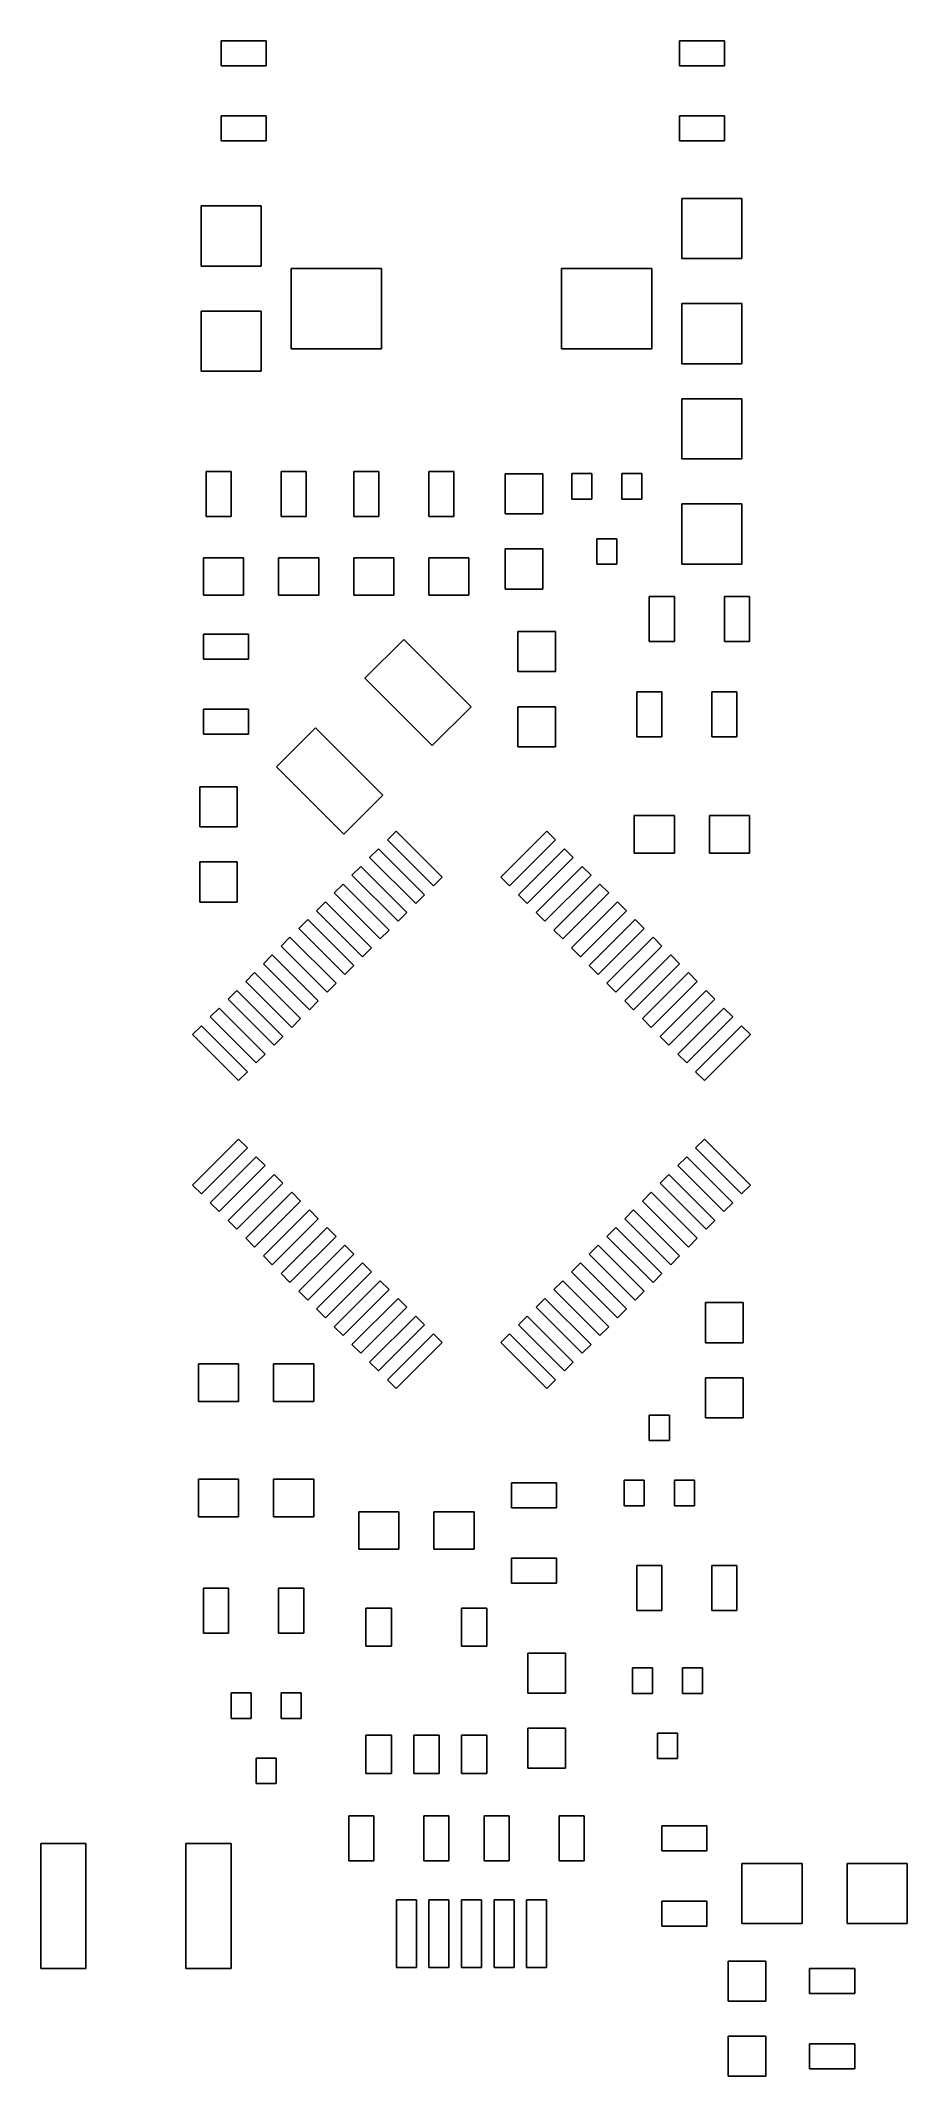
# Model space of a CAD drawing. Extents: x 125.5 to 142.8, y -144.3 to -103.7.
import ezdxf

# ---------------------------------------------------------------- set-up
doc = ezdxf.new("R2010")
doc.units = 0
doc.header["$MEASUREMENT"] = 0
doc.layers.add('BLACK', color=7, linetype='CONTINUOUS')

msp = doc.modelspace()

# ---------------------------------------------------------------- linework, layer by layer
at = {"layer": 'Black'}
for p, q in [((129.15, -104.15), (129.15, -103.65)), ((129.15, -103.65), (130.05, -103.65)), ((130.05, -103.65), (130.05, -104.15)), ((138.3, -104.15), (138.3, -103.65)), ((138.3, -103.65), (139.2, -103.65)), ((139.2, -103.65), (139.2, -104.15)), ((130.05, -104.15), (129.15, -104.15)), ((139.2, -104.15), (138.3, -104.15)), ((129.15, -105.65), (129.15, -105.15)), ((129.15, -105.15), (130.05, -105.15)), ((130.05, -105.15), (130.05, -105.65)), ((138.3, -105.65), (138.3, -105.15)), ((138.3, -105.15), (139.2, -105.15)), ((139.2, -105.15), (139.2, -105.65)), ((130.05, -105.65), (129.15, -105.65)), ((139.2, -105.65), (138.3, -105.65)), ((138.35, -108), (138.35, -106.8)), ((138.35, -106.8), (139.55, -106.8)), ((139.55, -106.8), (139.55, -108)), ((128.75, -108.15), (128.75, -106.95)), ((128.75, -106.95), (129.95, -106.95)), ((129.95, -106.95), (129.95, -108.15)), ((139.55, -108), (138.35, -108)), ((129.95, -108.15), (128.75, -108.15)), ((130.55, -109.8), (130.55, -108.2)), ((130.55, -108.2), (132.35, -108.2)), ((132.35, -108.2), (132.35, -109.8)), ((135.95, -109.8), (135.95, -108.2)), ((135.95, -108.2), (137.75, -108.2)), ((137.75, -108.2), (137.75, -109.8)), ((138.35, -110.1), (138.35, -108.9)), ((138.35, -108.9), (139.55, -108.9)), ((139.55, -108.9), (139.55, -110.1)), ((128.75, -110.25), (128.75, -109.05)), ((128.75, -109.05), (129.95, -109.05)), ((129.95, -109.05), (129.95, -110.25)), ((132.35, -109.8), (130.55, -109.8)), ((137.75, -109.8), (135.95, -109.8)), ((139.55, -110.1), (138.35, -110.1)), ((129.95, -110.25), (128.75, -110.25)), ((138.35, -112), (138.35, -110.8)), ((138.35, -110.8), (139.55, -110.8)), ((139.55, -110.8), (139.55, -112)), ((139.55, -112), (138.35, -112)), ((128.85, -113.15), (128.85, -112.25)), ((128.85, -112.25), (129.35, -112.25)), ((129.35, -112.25), (129.35, -113.15)), ((130.35, -113.15), (130.35, -112.25)), ((130.35, -112.25), (130.85, -112.25)), ((130.85, -112.25), (130.85, -113.15)), ((131.8, -113.15), (131.8, -112.25)), ((131.8, -112.25), (132.3, -112.25)), ((132.3, -112.25), (132.3, -113.15)), ((133.3, -113.15), (133.3, -112.25)), ((133.3, -112.25), (133.8, -112.25)), ((133.8, -112.25), (133.8, -113.15)), ((134.825, -113.1), (134.825, -112.3)), ((134.825, -112.3), (135.575, -112.3)), ((135.575, -112.3), (135.575, -113.1)), ((136.15, -112.805), (136.15, -112.295)), ((136.15, -112.295), (136.55, -112.295)), ((136.55, -112.295), (136.55, -112.805)), ((137.15, -112.805), (137.15, -112.295)), ((137.15, -112.295), (137.55, -112.295)), ((137.55, -112.295), (137.55, -112.805)), ((136.55, -112.805), (136.15, -112.805)), ((137.55, -112.805), (137.15, -112.805)), ((138.35, -114.1), (138.35, -112.9)), ((138.35, -112.9), (139.55, -112.9)), ((139.55, -112.9), (139.55, -114.1)), ((129.35, -113.15), (128.85, -113.15)), ((130.85, -113.15), (130.35, -113.15)), ((132.3, -113.15), (131.8, -113.15)), ((133.8, -113.15), (133.3, -113.15)), ((135.575, -113.1), (134.825, -113.1)), ((134.825, -114.6), (134.825, -113.8)), ((134.825, -113.8), (135.575, -113.8)), ((135.575, -113.8), (135.575, -114.6)), ((136.65, -114.105), (136.65, -113.595)), ((136.65, -113.595), (137.05, -113.595)), ((137.05, -113.595), (137.05, -114.105)), ((128.8, -114.725), (128.8, -113.975)), ((128.8, -113.975), (129.6, -113.975)), ((129.6, -113.975), (129.6, -114.725)), ((130.3, -114.725), (130.3, -113.975)), ((130.3, -113.975), (131.1, -113.975)), ((131.1, -113.975), (131.1, -114.725)), ((131.8, -114.725), (131.8, -113.975)), ((131.8, -113.975), (132.6, -113.975)), ((132.6, -113.975), (132.6, -114.725)), ((133.3, -114.725), (133.3, -113.975)), ((133.3, -113.975), (134.1, -113.975)), ((134.1, -113.975), (134.1, -114.725)), ((137.05, -114.105), (136.65, -114.105)), ((139.55, -114.1), (138.35, -114.1)), ((135.575, -114.6), (134.825, -114.6)), ((129.6, -114.725), (128.8, -114.725)), ((131.1, -114.725), (130.3, -114.725)), ((132.6, -114.725), (131.8, -114.725)), ((134.1, -114.725), (133.3, -114.725)), ((137.7, -115.65), (137.7, -114.75)), ((137.7, -114.75), (138.2, -114.75)), ((138.2, -114.75), (138.2, -115.65)), ((139.2, -115.65), (139.2, -114.75)), ((139.2, -114.75), (139.7, -114.75)), ((139.7, -114.75), (139.7, -115.65)), ((128.8, -116), (128.8, -115.5)), ((128.8, -115.5), (129.7, -115.5)), ((129.7, -115.5), (129.7, -116)), ((132.023, -116.383), (132.801, -115.605)), ((132.801, -115.605), (134.145, -116.949)), ((135.075, -116.25), (135.075, -115.45)), ((135.075, -115.45), (135.825, -115.45)), ((135.825, -115.45), (135.825, -116.25)), ((138.2, -115.65), (137.7, -115.65)), ((139.7, -115.65), (139.2, -115.65)), ((129.7, -116), (128.8, -116)), ((135.825, -116.25), (135.075, -116.25)), ((133.367, -117.727), (132.023, -116.383)), ((137.45, -117.55), (137.45, -116.65)), ((137.45, -116.65), (137.95, -116.65)), ((137.95, -116.65), (137.95, -117.55)), ((138.95, -117.55), (138.95, -116.65)), ((138.95, -116.65), (139.45, -116.65)), ((139.45, -116.65), (139.45, -117.55)), ((128.8, -117.5), (128.8, -117)), ((128.8, -117), (129.7, -117)), ((129.7, -117), (129.7, -117.5)), ((134.145, -116.949), (133.367, -117.727)), ((135.075, -117.75), (135.075, -116.95)), ((135.075, -116.95), (135.825, -116.95)), ((135.825, -116.95), (135.825, -117.75)), ((130.255, -118.151), (131.033, -117.373)), ((131.033, -117.373), (132.377, -118.717)), ((129.7, -117.5), (128.8, -117.5)), ((135.825, -117.75), (135.075, -117.75)), ((137.95, -117.55), (137.45, -117.55)), ((139.45, -117.55), (138.95, -117.55)), ((131.599, -119.495), (130.255, -118.151)), ((128.725, -119.35), (128.725, -118.55)), ((128.725, -118.55), (129.475, -118.55)), ((129.475, -118.55), (129.475, -119.35)), ((132.377, -118.717), (131.599, -119.495)), ((129.475, -119.35), (128.725, -119.35)), ((132.471, -119.608), (132.647, -119.432)), ((132.647, -119.432), (133.567, -120.351)), ((134.733, -120.351), (135.653, -119.432)), ((135.653, -119.432), (135.829, -119.608)), ((137.4, -119.875), (137.4, -119.125)), ((137.4, -119.125), (138.2, -119.125)), ((138.2, -119.125), (138.2, -119.875)), ((138.9, -119.875), (138.9, -119.125)), ((138.9, -119.125), (139.7, -119.125)), ((139.7, -119.125), (139.7, -119.875)), ((132.117, -119.962), (132.294, -119.785)), ((132.294, -119.785), (133.213, -120.704)), ((133.39, -120.528), (132.471, -119.608)), ((135.829, -119.608), (134.91, -120.528)), ((135.087, -120.704), (136.006, -119.785)), ((136.006, -119.785), (136.183, -119.962)), ((138.2, -119.875), (137.4, -119.875)), ((139.7, -119.875), (138.9, -119.875)), ((128.725, -120.85), (128.725, -120.05)), ((128.725, -120.05), (129.475, -120.05)), ((129.475, -120.05), (129.475, -120.85)), ((131.764, -120.315), (131.94, -120.139)), ((132.683, -121.235), (131.764, -120.315)), ((131.94, -120.139), (132.86, -121.058)), ((133.036, -120.881), (132.117, -119.962)), ((136.183, -119.962), (135.264, -120.881)), ((135.44, -121.058), (136.36, -120.139)), ((136.536, -120.315), (135.617, -121.235)), ((136.36, -120.139), (136.536, -120.315)), ((131.41, -120.669), (131.587, -120.492)), ((132.329, -121.588), (131.41, -120.669)), ((131.587, -120.492), (132.506, -121.411)), ((133.213, -120.704), (133.036, -120.881)), ((133.567, -120.351), (133.39, -120.528)), ((134.91, -120.528), (134.733, -120.351)), ((135.264, -120.881), (135.087, -120.704)), ((135.794, -121.411), (136.713, -120.492)), ((136.89, -120.669), (135.971, -121.588)), ((136.713, -120.492), (136.89, -120.669)), ((129.475, -120.85), (128.725, -120.85)), ((131.056, -121.023), (131.233, -120.846)), ((131.976, -121.942), (131.056, -121.023)), ((131.233, -120.846), (132.152, -121.765)), ((132.86, -121.058), (132.683, -121.235)), ((135.617, -121.235), (135.44, -121.058)), ((136.148, -121.765), (137.067, -120.846)), ((137.244, -121.023), (136.324, -121.942)), ((137.067, -120.846), (137.244, -121.023)), ((130.703, -121.376), (130.88, -121.199)), ((131.622, -122.295), (130.703, -121.376)), ((130.88, -121.199), (131.799, -122.119)), ((132.506, -121.411), (132.329, -121.588)), ((135.971, -121.588), (135.794, -121.411)), ((136.501, -122.119), (137.42, -121.199)), ((137.597, -121.376), (136.678, -122.295)), ((137.42, -121.199), (137.597, -121.376)), ((129.996, -122.083), (130.173, -121.906)), ((130.173, -121.906), (131.092, -122.826)), ((130.349, -121.73), (130.526, -121.553)), ((131.269, -122.649), (130.349, -121.73)), ((130.526, -121.553), (131.445, -122.472)), ((132.152, -121.765), (131.976, -121.942)), ((136.324, -121.942), (136.148, -121.765)), ((136.855, -122.472), (137.774, -121.553)), ((137.951, -121.73), (137.031, -122.649)), ((137.208, -122.826), (138.127, -121.906)), ((137.774, -121.553), (137.951, -121.73)), ((138.127, -121.906), (138.304, -122.083)), ((129.642, -122.437), (129.819, -122.26)), ((129.819, -122.26), (130.738, -123.179)), ((130.915, -123.002), (129.996, -122.083)), ((131.799, -122.119), (131.622, -122.295)), ((136.678, -122.295), (136.501, -122.119)), ((138.304, -122.083), (137.385, -123.002)), ((137.562, -123.179), (138.481, -122.26)), ((138.481, -122.26), (138.658, -122.437)), ((129.289, -122.79), (129.465, -122.614)), ((129.465, -122.614), (130.385, -123.533)), ((130.561, -123.356), (129.642, -122.437)), ((131.445, -122.472), (131.269, -122.649)), ((137.031, -122.649), (136.855, -122.472)), ((138.658, -122.437), (137.739, -123.356)), ((137.915, -123.533), (138.835, -122.614)), ((138.835, -122.614), (139.011, -122.79)), ((128.935, -123.144), (129.112, -122.967)), ((129.854, -124.063), (128.935, -123.144)), ((129.112, -122.967), (130.031, -123.886)), ((130.208, -123.71), (129.289, -122.79)), ((131.092, -122.826), (130.915, -123.002)), ((137.385, -123.002), (137.208, -122.826)), ((139.011, -122.79), (138.092, -123.71)), ((138.269, -123.886), (139.188, -122.967)), ((139.365, -123.144), (138.446, -124.063)), ((139.188, -122.967), (139.365, -123.144)), ((128.582, -123.497), (128.758, -123.321)), ((129.501, -124.417), (128.582, -123.497)), ((128.758, -123.321), (129.678, -124.24)), ((130.385, -123.533), (130.208, -123.71)), ((130.738, -123.179), (130.561, -123.356)), ((137.739, -123.356), (137.562, -123.179)), ((138.092, -123.71), (137.915, -123.533)), ((138.622, -124.24), (139.542, -123.321)), ((139.718, -123.497), (138.799, -124.417)), ((139.542, -123.321), (139.718, -123.497)), ((130.031, -123.886), (129.854, -124.063)), ((138.446, -124.063), (138.269, -123.886)), ((129.678, -124.24), (129.501, -124.417)), ((138.799, -124.417), (138.622, -124.24)), ((128.582, -126.503), (129.501, -125.583)), ((129.501, -125.583), (129.678, -125.76)), ((138.622, -125.76), (138.799, -125.583)), ((138.799, -125.583), (139.718, -126.503)), ((129.678, -125.76), (128.758, -126.679)), ((128.935, -126.856), (129.854, -125.937)), ((129.854, -125.937), (130.031, -126.114)), ((138.269, -126.114), (138.446, -125.937)), ((138.446, -125.937), (139.365, -126.856)), ((139.542, -126.679), (138.622, -125.76)), ((130.031, -126.114), (129.112, -127.033)), ((129.289, -127.21), (130.208, -126.29)), ((130.208, -126.29), (130.385, -126.467)), ((137.915, -126.467), (138.092, -126.29)), ((138.092, -126.29), (139.011, -127.21)), ((139.188, -127.033), (138.269, -126.114)), ((128.758, -126.679), (128.582, -126.503)), ((130.385, -126.467), (129.465, -127.386)), ((129.642, -127.563), (130.561, -126.644)), ((130.738, -126.821), (129.819, -127.74)), ((130.561, -126.644), (130.738, -126.821)), ((137.562, -126.821), (137.739, -126.644)), ((138.481, -127.74), (137.562, -126.821)), ((137.739, -126.644), (138.658, -127.563)), ((138.835, -127.386), (137.915, -126.467)), ((139.718, -126.503), (139.542, -126.679)), ((129.112, -127.033), (128.935, -126.856)), ((129.465, -127.386), (129.289, -127.21)), ((129.996, -127.917), (130.915, -126.998)), ((131.092, -127.174), (130.173, -128.094)), ((130.915, -126.998), (131.092, -127.174)), ((137.208, -127.174), (137.385, -126.998)), ((138.127, -128.094), (137.208, -127.174)), ((137.385, -126.998), (138.304, -127.917)), ((139.011, -127.21), (138.835, -127.386)), ((139.365, -126.856), (139.188, -127.033)), ((129.819, -127.74), (129.642, -127.563)), ((130.349, -128.27), (131.269, -127.351)), ((131.445, -127.528), (130.526, -128.447)), ((131.269, -127.351), (131.445, -127.528)), ((136.855, -127.528), (137.031, -127.351)), ((137.774, -128.447), (136.855, -127.528)), ((137.031, -127.351), (137.951, -128.27)), ((138.658, -127.563), (138.481, -127.74)), ((130.173, -128.094), (129.996, -127.917)), ((130.703, -128.624), (131.622, -127.705)), ((131.799, -127.881), (130.88, -128.801)), ((131.622, -127.705), (131.799, -127.881)), ((136.501, -127.881), (136.678, -127.705)), ((137.42, -128.801), (136.501, -127.881)), ((136.678, -127.705), (137.597, -128.624)), ((138.304, -127.917), (138.127, -128.094)), ((130.526, -128.447), (130.349, -128.27)), ((131.056, -128.977), (131.976, -128.058)), ((132.152, -128.235), (131.233, -129.154)), ((131.41, -129.331), (132.329, -128.412)), ((131.976, -128.058), (132.152, -128.235)), ((132.329, -128.412), (132.506, -128.589)), ((135.794, -128.589), (135.971, -128.412)), ((135.971, -128.412), (136.89, -129.331)), ((136.148, -128.235), (136.324, -128.058)), ((137.067, -129.154), (136.148, -128.235)), ((136.324, -128.058), (137.244, -128.977)), ((137.951, -128.27), (137.774, -128.447)), ((130.88, -128.801), (130.703, -128.624)), ((132.506, -128.589), (131.587, -129.508)), ((131.764, -129.685), (132.683, -128.765)), ((132.683, -128.765), (132.86, -128.942)), ((135.44, -128.942), (135.617, -128.765)), ((135.617, -128.765), (136.536, -129.685)), ((136.713, -129.508), (135.794, -128.589)), ((137.597, -128.624), (137.42, -128.801)), ((138.825, -129.65), (138.825, -128.85)), ((138.825, -128.85), (139.575, -128.85)), ((139.575, -128.85), (139.575, -129.65)), ((131.233, -129.154), (131.056, -128.977)), ((132.86, -128.942), (131.94, -129.861)), ((132.117, -130.038), (133.036, -129.119)), ((133.036, -129.119), (133.213, -129.296)), ((135.087, -129.296), (135.264, -129.119)), ((135.264, -129.119), (136.183, -130.038)), ((136.36, -129.861), (135.44, -128.942)), ((137.244, -128.977), (137.067, -129.154)), ((131.587, -129.508), (131.41, -129.331)), ((133.213, -129.296), (132.294, -130.215)), ((132.471, -130.392), (133.39, -129.472)), ((133.567, -129.649), (132.647, -130.568)), ((133.39, -129.472), (133.567, -129.649)), ((134.733, -129.649), (134.91, -129.472)), ((135.653, -130.568), (134.733, -129.649)), ((134.91, -129.472), (135.829, -130.392)), ((136.006, -130.215), (135.087, -129.296)), ((136.89, -129.331), (136.713, -129.508)), ((139.575, -129.65), (138.825, -129.65)), ((128.7, -130.825), (128.7, -130.075)), ((128.7, -130.075), (129.5, -130.075)), ((129.5, -130.075), (129.5, -130.825)), ((130.2, -130.825), (130.2, -130.075)), ((130.2, -130.075), (131, -130.075)), ((131, -130.075), (131, -130.825)), ((131.94, -129.861), (131.764, -129.685)), ((132.294, -130.215), (132.117, -130.038)), ((136.183, -130.038), (136.006, -130.215)), ((136.536, -129.685), (136.36, -129.861)), ((132.647, -130.568), (132.471, -130.392)), ((135.829, -130.392), (135.653, -130.568)), ((138.825, -131.15), (138.825, -130.35)), ((138.825, -130.35), (139.575, -130.35)), ((139.575, -130.35), (139.575, -131.15)), ((129.5, -130.825), (128.7, -130.825)), ((131, -130.825), (130.2, -130.825)), ((137.7, -131.605), (137.7, -131.095)), ((137.7, -131.095), (138.1, -131.095)), ((138.1, -131.095), (138.1, -131.605)), ((139.575, -131.15), (138.825, -131.15)), ((138.1, -131.605), (137.7, -131.605)), ((128.7, -133.125), (128.7, -132.375)), ((128.7, -132.375), (129.5, -132.375)), ((129.5, -132.375), (129.5, -133.125)), ((130.2, -133.125), (130.2, -132.375)), ((130.2, -132.375), (131, -132.375)), ((131, -132.375), (131, -133.125)), ((134.95, -132.95), (134.95, -132.45)), ((134.95, -132.45), (135.85, -132.45)), ((135.85, -132.45), (135.85, -132.95)), ((137.2, -132.905), (137.2, -132.395)), ((137.2, -132.395), (137.6, -132.395)), ((137.6, -132.395), (137.6, -132.905)), ((138.2, -132.905), (138.2, -132.395)), ((138.2, -132.395), (138.6, -132.395)), ((138.6, -132.395), (138.6, -132.905)), ((137.6, -132.905), (137.2, -132.905)), ((138.6, -132.905), (138.2, -132.905)), ((129.5, -133.125), (128.7, -133.125)), ((131, -133.125), (130.2, -133.125)), ((131.9, -133.775), (131.9, -133.025)), ((131.9, -133.025), (132.7, -133.025)), ((132.7, -133.025), (132.7, -133.775)), ((133.4, -133.775), (133.4, -133.025)), ((133.4, -133.025), (134.2, -133.025)), ((134.2, -133.025), (134.2, -133.775)), ((135.85, -132.95), (134.95, -132.95)), ((132.7, -133.775), (131.9, -133.775)), ((134.2, -133.775), (133.4, -133.775)), ((134.95, -134.45), (134.95, -133.95)), ((134.95, -133.95), (135.85, -133.95)), ((135.85, -133.95), (135.85, -134.45)), ((137.45, -135), (137.45, -134.1)), ((137.45, -134.1), (137.95, -134.1)), ((137.95, -134.1), (137.95, -135)), ((138.95, -135), (138.95, -134.1)), ((138.95, -134.1), (139.45, -134.1)), ((139.45, -134.1), (139.45, -135)), ((128.8, -135.45), (128.8, -134.55)), ((128.8, -134.55), (129.3, -134.55)), ((129.3, -134.55), (129.3, -135.45)), ((130.3, -135.45), (130.3, -134.55)), ((130.3, -134.55), (130.8, -134.55)), ((130.8, -134.55), (130.8, -135.45)), ((135.85, -134.45), (134.95, -134.45)), ((132.043, -135.711), (132.043, -134.949)), ((132.043, -134.949), (132.552, -134.949)), ((132.552, -134.949), (132.552, -135.711)), ((133.948, -135.711), (133.948, -134.949)), ((133.948, -134.949), (134.457, -134.949)), ((134.457, -134.949), (134.457, -135.711)), ((137.95, -135), (137.45, -135)), ((139.45, -135), (138.95, -135)), ((129.3, -135.45), (128.8, -135.45)), ((130.8, -135.45), (130.3, -135.45)), ((132.552, -135.711), (132.043, -135.711)), ((134.457, -135.711), (133.948, -135.711)), ((135.275, -136.65), (135.275, -135.85)), ((135.275, -135.85), (136.025, -135.85)), ((136.025, -135.85), (136.025, -136.65)), ((137.361, -136.655), (137.361, -136.145)), ((137.361, -136.145), (137.761, -136.145)), ((137.761, -136.145), (137.761, -136.655)), ((138.361, -136.655), (138.361, -136.145)), ((138.361, -136.145), (138.761, -136.145)), ((138.761, -136.145), (138.761, -136.655)), ((129.35, -137.155), (129.35, -136.645)), ((129.35, -136.645), (129.75, -136.645)), ((129.75, -136.645), (129.75, -137.155)), ((130.35, -137.155), (130.35, -136.645)), ((130.35, -136.645), (130.75, -136.645)), ((130.75, -136.645), (130.75, -137.155)), ((136.025, -136.65), (135.275, -136.65)), ((137.761, -136.655), (137.361, -136.655)), ((138.761, -136.655), (138.361, -136.655)), ((129.75, -137.155), (129.35, -137.155)), ((130.75, -137.155), (130.35, -137.155)), ((135.275, -138.15), (135.275, -137.35)), ((135.275, -137.35), (136.025, -137.35)), ((136.025, -137.35), (136.025, -138.15)), ((132.043, -138.251), (132.043, -137.489)), ((132.043, -137.489), (132.552, -137.489)), ((132.552, -137.489), (132.552, -138.251)), ((132.996, -138.251), (132.996, -137.489)), ((132.996, -137.489), (133.504, -137.489)), ((133.504, -137.489), (133.504, -138.251)), ((133.948, -138.251), (133.948, -137.489)), ((133.948, -137.489), (134.457, -137.489)), ((134.457, -137.489), (134.457, -138.251)), ((137.861, -137.955), (137.861, -137.445)), ((137.861, -137.445), (138.261, -137.445)), ((138.261, -137.445), (138.261, -137.955)), ((129.85, -138.455), (129.85, -137.945)), ((129.85, -137.945), (130.25, -137.945)), ((130.25, -137.945), (130.25, -138.455)), ((136.025, -138.15), (135.275, -138.15)), ((138.261, -137.955), (137.861, -137.955)), ((130.25, -138.455), (129.85, -138.455)), ((132.552, -138.251), (132.043, -138.251)), ((133.504, -138.251), (132.996, -138.251)), ((134.457, -138.251), (133.948, -138.251)), ((131.7, -140), (131.7, -139.1)), ((131.7, -139.1), (132.2, -139.1)), ((132.2, -139.1), (132.2, -140)), ((133.2, -140), (133.2, -139.1)), ((133.2, -139.1), (133.7, -139.1)), ((133.7, -139.1), (133.7, -140)), ((134.4, -140), (134.4, -139.1)), ((134.4, -139.1), (134.9, -139.1)), ((134.9, -139.1), (134.9, -140)), ((135.9, -140), (135.9, -139.1)), ((135.9, -139.1), (136.4, -139.1)), ((136.4, -139.1), (136.4, -140)), ((137.95, -139.8), (137.95, -139.3)), ((137.95, -139.3), (138.85, -139.3)), ((138.85, -139.3), (138.85, -139.8)), ((125.55, -142.15), (125.55, -139.65)), ((125.55, -139.65), (126.45, -139.65)), ((126.45, -139.65), (126.45, -142.15)), ((128.45, -142.15), (128.45, -139.65)), ((128.45, -139.65), (129.35, -139.65)), ((129.35, -139.65), (129.35, -142.15)), ((138.85, -139.8), (137.95, -139.8)), ((132.2, -140), (131.7, -140)), ((133.7, -140), (133.2, -140)), ((134.9, -140), (134.4, -140)), ((136.4, -140), (135.9, -140)), ((139.55, -141.25), (139.55, -140.05)), ((139.55, -140.05), (140.75, -140.05)), ((140.75, -140.05), (140.75, -141.25)), ((141.65, -141.25), (141.65, -140.05)), ((141.65, -140.05), (142.85, -140.05)), ((142.85, -140.05), (142.85, -141.25)), ((132.65, -142.125), (132.65, -140.775)), ((132.65, -140.775), (133.05, -140.775)), ((133.05, -140.775), (133.05, -142.125)), ((133.3, -142.125), (133.3, -140.775)), ((133.3, -140.775), (133.7, -140.775)), ((133.7, -140.775), (133.7, -142.125)), ((133.95, -142.125), (133.95, -140.775)), ((133.95, -140.775), (134.35, -140.775)), ((134.35, -140.775), (134.35, -142.125)), ((134.6, -142.125), (134.6, -140.775)), ((134.6, -140.775), (135, -140.775)), ((135, -140.775), (135, -142.125)), ((135.25, -142.125), (135.25, -140.775)), ((135.25, -140.775), (135.65, -140.775)), ((135.65, -140.775), (135.65, -142.125)), ((137.95, -141.3), (137.95, -140.8)), ((137.95, -140.8), (138.85, -140.8)), ((138.85, -140.8), (138.85, -141.3)), ((138.85, -141.3), (137.95, -141.3)), ((140.75, -141.25), (139.55, -141.25)), ((142.85, -141.25), (141.65, -141.25)), ((126.45, -142.15), (125.55, -142.15)), ((129.35, -142.15), (128.45, -142.15)), ((133.05, -142.125), (132.65, -142.125)), ((133.7, -142.125), (133.3, -142.125)), ((134.35, -142.125), (133.95, -142.125)), ((135, -142.125), (134.6, -142.125)), ((135.65, -142.125), (135.25, -142.125)), ((139.275, -142.8), (139.275, -142)), ((139.275, -142), (140.025, -142)), ((140.025, -142), (140.025, -142.8)), ((140.9, -142.65), (140.9, -142.15)), ((140.9, -142.15), (141.8, -142.15)), ((141.8, -142.15), (141.8, -142.65)), ((141.8, -142.65), (140.9, -142.65)), ((140.025, -142.8), (139.275, -142.8)), ((139.275, -144.3), (139.275, -143.5)), ((139.275, -143.5), (140.025, -143.5)), ((140.025, -143.5), (140.025, -144.3)), ((140.9, -144.15), (140.9, -143.65)), ((140.9, -143.65), (141.8, -143.65)), ((141.8, -143.65), (141.8, -144.15)), ((140.025, -144.3), (139.275, -144.3)), ((141.8, -144.15), (140.9, -144.15))]:
    msp.add_line(p, q, dxfattribs=at)

doc.saveas('drawing.dxf')
